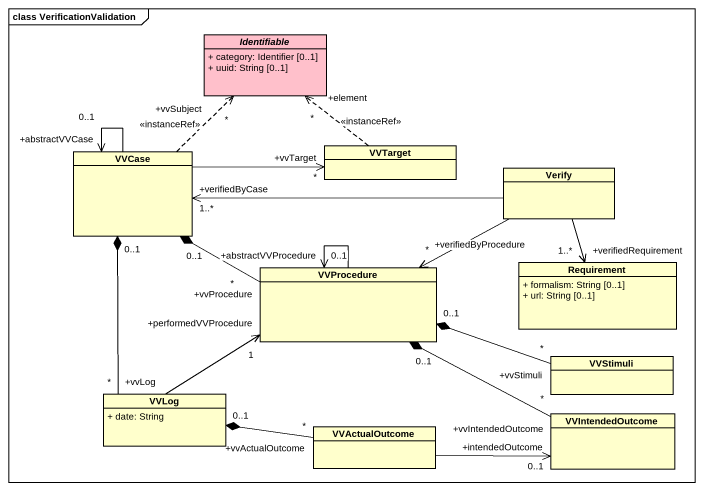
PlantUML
@startuml
mainframe class VerificationValidation
hide circle
hide empty members
skinparam classAttributeIconSize 0
abstract class Identifiable #FFC0CB {
  + category: Identifier [0..1]
  + uuid: String [0..1]
}
class VVCase
class VVTarget
class Verify
class VVProcedure
class Requirement {
  + formalism: String [0..1]
  + url: String [0..1]
}
class VVStimuli
class VVLog {
  + date: String
}
class VVActualOutcome
class VVIntendedOutcome
VVCase .up.> "+vvSubject\n*" Identifiable : <<instanceRef>>
VVCase --> "+abstractVVCase\n0..1" VVCase
VVCase -right-> "+vvTarget\n*" VVTarget
VVCase "0..1" *-right- "+vvProcedure\n*" VVProcedure
VVCase "0..1" *-- "+vvLog\n*" VVLog
VVTarget .up.> "+element\n*" Identifiable : <<instanceRef>>
Verify -left-> "+verifiedByCase\n1..*" VVCase
Verify -left-> "+verifiedByProcedure\n*" VVProcedure
Verify --> "+verifiedRequirement\n1..*" Requirement
VVProcedure --> "+abstractVVProcedure\n0..1" VVProcedure
VVProcedure "0..1" *-right- "+vvStimuli\n*" VVStimuli
VVProcedure "0..1" *-right- "+vvIntendedOutcome\n*" VVIntendedOutcome
VVLog -up-> "+performedVVProcedure\n1" VVProcedure
VVLog "0..1" *-right- "+vvActualOutcome\n*" VVActualOutcome
VVActualOutcome -right-> "+intendedOutcome\n0..1" VVIntendedOutcome
@enduml
